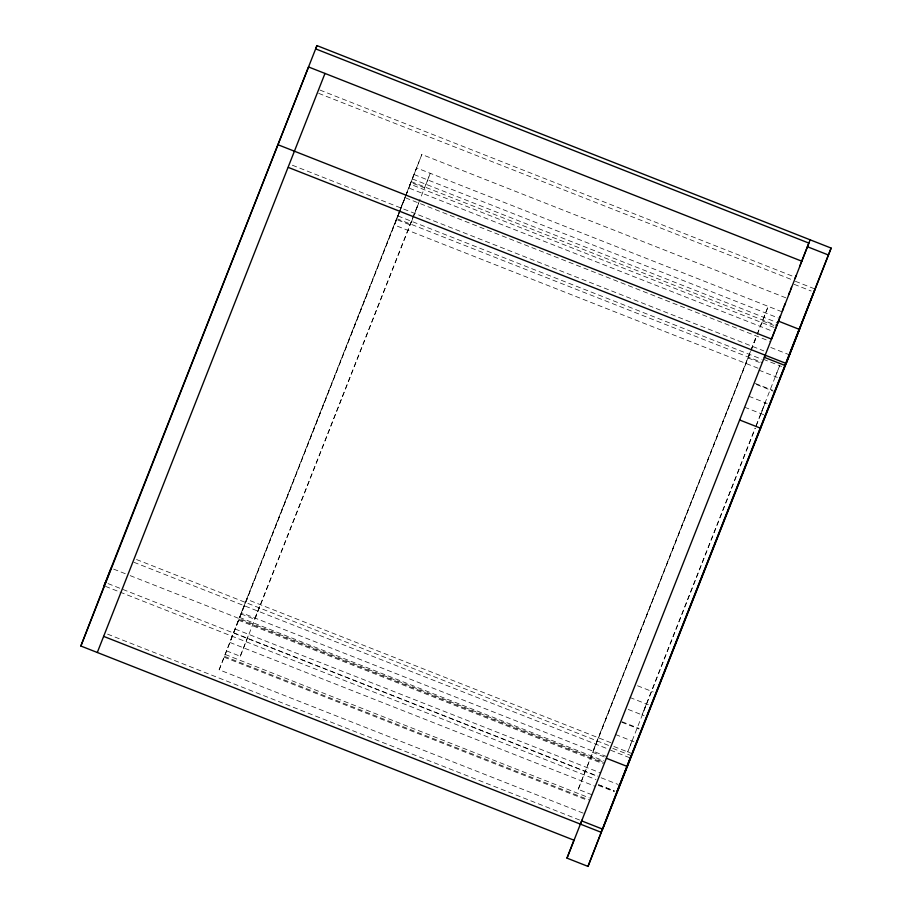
<?xml version="1.0" encoding="UTF-8"?>
<svg xmlns="http://www.w3.org/2000/svg" width="912" height="912" viewBox="0 0 912 912"><rect width="100%" height="100%" fill="white"/><g stroke="black" fill="none" stroke-linecap="round" stroke-linejoin="round"><path stroke-width="0.68" stroke-dasharray="4.56 3.42" d="M583.167 813.128L219.165 669.784L246.605 599.252L611.929 743.109M399.046 213.1L394.417 225.013L758.419 368.357M399.479 211.983L405.042 197.653L770.366 341.51M400.22 210.284L405.27 197.254M405.783 195.955L410.332 184.224L775.656 328.081M405.703 195.738L421.857 154.481L787.193 298.349M226.586 650.883L240.278 656.275L248.771 634.387M240.95 613.844L254.642 619.248L260.308 604.645M591.911 794.751L578.208 789.347L756.8 335.525M578.208 789.347L750.667 351.565M751.169 350.276L756.664 336.118M757.325 334.202L768.2 306.375L757.245 334.157M631.993 741L627.741 751.944L755.307 428.207M646.357 703.961L642.105 714.905L755.09 428.173M761.03 413.672L765.282 402.728L755.831 426.884M775.405 376.633L779.646 365.689L755.615 426.85M406.148 194.37L241.315 612.67L606.64 756.538M406.672 193.048L421.857 154.481M405.179 197.06L229.778 642.413L595.114 786.281M219.165 669.784L399.228 212.815M254.642 619.248L430.27 173.303L424.616 187.895L410.913 182.503M240.278 656.275L412.486 218.914M412.999 217.592L418.733 203.045L410.24 224.933L396.549 219.541M750.473 351.359L592.572 752.309L606.275 757.712M750.998 350.037L756.732 335.479M319.964 90.071L794.067 276.769M318.687 93.355L792.79 280.052M795.355 281.272L813.743 288.511M794.158 284.316L811.224 291.042M781.903 311.767L416.567 167.911L408.793 187.975L772.795 331.318M414.082 174.557L779.407 318.413M412.327 178.923L777.651 322.791M411.255 181.659L776.591 325.527M762.535 320.967L773.741 325.379M770.788 347.483L787.854 354.198M292.342 165.209L763.8 350.869M763.207 359.214L781.584 366.453M397.951 215.962L761.953 359.305M396.891 218.698L762.215 362.554M748.171 358.006L759.377 362.417M758.966 370.158L777.343 377.397M755.318 383.45L772.384 390.176M756.424 384.522L773.49 391.237M748.843 396.253L767.22 403.492M744.591 407.197L765.601 415.473M637.499 685.756L653.254 691.957M629.918 697.486L648.295 704.725M628.197 709.433L644.054 715.681M622.03 721.723L639.095 728.449M621.813 722.27L638.879 728.996M615.554 734.525L633.931 741.764M613.833 746.472L631.001 753.232M136.515 559.523L609.296 745.697M612.807 748.399L629.884 755.113M133.916 562.282L608.019 748.98M610.584 750.2L630.272 757.952M239.537 617.424L603.539 760.768M113.612 569.111L126.255 574.081M130.165 575.632L602.946 761.805M238.819 619.316L604.154 763.184M238.477 620.16L602.479 763.504M235.068 628.995L600.404 772.852M233.529 632.746L597.531 776.089M108.026 583.589L597.235 776.237M601.19 777.788L618.256 784.514M105.427 586.348L118.685 591.569M120.008 592.093L595.958 779.521M598.5 784.719L614.255 790.921M598.66 784.89L614.414 791.092M598.443 785.437L614.198 791.639M225.173 654.463L589.175 797.806M224.455 656.355L589.779 800.223M224.113 657.199L586.792 800.018M107.57 634.136L580.351 820.321"/><path stroke-width="1.37" d="M105.37 582.54L104.093 585.823L316.943 45.6L831.14 248.087L786.178 363.466L288.42 167.455M574.047 840.226L80.86 646.015L111.082 568.108M80.86 646.015L308.552 66.964L801.739 261.174M316.943 45.6L315.666 48.883L808.864 243.094L799.71 266.361M324.991 73.439L97.299 652.49M631.195 755.638L588.001 866.4L567.002 858.124L574.093 839.849M580.397 824.117L581.936 820.162M765.339 354.722L764.324 357.333L785.335 365.598L602.672 829.156L581.662 820.891M777.833 322.54L778.848 319.93M779.509 318.22L780.535 315.575M782.393 310.787L783.408 308.176M784.126 306.341L785.141 303.696M788.732 294.451L789.758 291.806M790.499 289.891L791.513 287.28M810.13 239.81L771.518 339.082L278.331 144.871M588.001 866.4L619.123 786.178M785.335 365.598L815.054 289.024M795.07 278.137L796.108 275.515M567.002 858.124L778.574 321.184L799.573 329.46M616.877 791.958L831.14 248.087M616.831 792.676L799.699 328.559M807.439 246.742L828.449 255.018M739.643 419.976L760.654 428.241M606.355 758.248L627.353 766.513M103.649 636.382L601.407 832.394"/></g></svg>
